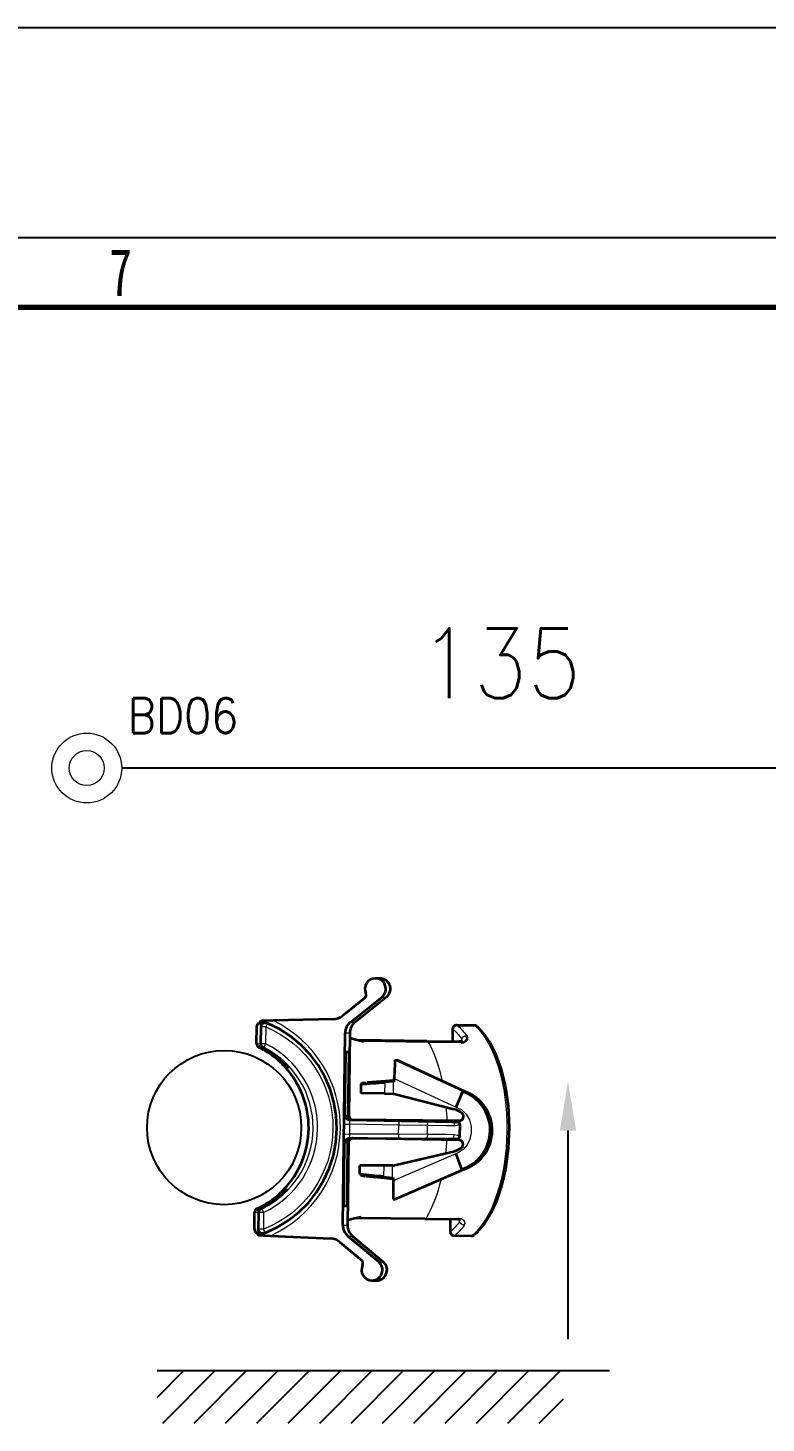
# Model space of a CAD drawing. Header units: inches. Extents: x 47316 to 59086, y 3141 to 11743.
# Drawn here: x 50911.3 to 50964.1, y 6359.1 to 6459 of the extents above; entities that cross this region are included whole.
import ezdxf

# ---------------------------------------------------------------- set-up
doc = ezdxf.new("R2010")
doc.units = ezdxf.units.IN
doc.header["$MEASUREMENT"] = 0
doc.styles.add('MtX_FangSong_GB2312', font='')
doc.styles.get("Standard").update_dxf_attribs({"font": ''})
doc.styles.get('MtX_FangSong_GB2312').set_extended_font_data('FangSong_GB2312')
doc.styles.get('Standard').set_extended_font_data('SimSun')
doc.linetypes.add('_VH_OTCON', pattern='A,0.0001,[7,VeSys.shx,S=0.1,R=0,X=0,Y=0],-0.4,[7,VeSys.shx,S=0.1,R=0,X=0,Y=0],-0.4,["X",Standard,S=1,R=0,X=-0.5,Y=-0.5],-0.0001,[7,VeSys.shx,S=0.1,R=0,X=0,Y=0],-0.4', length=1.2002)

msp = doc.modelspace()

# ---------------------------------------------------------------- linework, layer by layer
at = {"color": 0}
for p, q in [((55003.929, 6459.029), (50247.929, 6459.029)), ((50267.929, 6444.029), (54956.929, 6444.029)), ((50920.541, 6360.963, 0), (50922.453, 6362.875, 0)), ((50920.541, 6362.875, 0), (50952.906, 6362.875, 0)), ((50920.943, 6359.12, 0), (50924.698, 6362.875, 0)), ((50923.188, 6359.12, 0), (50926.943, 6362.875, 0)), ((50925.433, 6359.12, 0), (50929.188, 6362.875, 0)), ((50927.679, 6359.12, 0), (50931.433, 6362.875, 0)), ((50929.924, 6359.12, 0), (50933.678, 6362.875, 0)), ((50932.169, 6359.12, 0), (50935.923, 6362.875, 0)), ((50934.414, 6359.12, 0), (50938.168, 6362.875, 0)), ((50936.659, 6359.12, 0), (50940.413, 6362.875, 0)), ((50938.904, 6359.12, 0), (50942.658, 6362.875, 0)), ((50941.149, 6359.12, 0), (50944.903, 6362.875, 0)), ((50943.394, 6359.12, 0), (50947.149, 6362.875, 0)), ((50945.639, 6359.12, 0), (50949.394, 6362.875, 0)), ((50947.884, 6359.12, 0), (50949.63, 6360.866, 0))]:
    msp.add_line(p, q, dxfattribs=at)
at = {"color": 0, "lineweight": 70}
msp.add_line((50267.929, 6439.029), (54983.929, 6439.029), dxfattribs=at)
at = {"color": 0, "lineweight": 35, "ltscale": 0.008239}
for p, q in [((50936.491, 6390.962), (50936.161, 6390.966)), ((50935.905, 6369.34), (50936.235, 6369.337))]:
    msp.add_line(p, q, dxfattribs=at)
at = {"color": 0, "lineweight": 35, "ltscale": 0.044099}
msp.add_line((50935.387, 6389.54), (50934.008, 6388.44), dxfattribs=at)
at = {"color": 0, "lineweight": 35, "ltscale": 0.072079}
for p, q in [((50934.368, 6387.831), (50936.621, 6389.63)), ((50936.396, 6370.665), (50934.186, 6372.517))]:
    msp.add_line(p, q, dxfattribs=at)
at = {"color": 0, "lineweight": 35, "ltscale": 0.072019}
for p, q in [((50936.95, 6389.626), (50934.7, 6387.827)), ((50934.518, 6372.513), (50936.725, 6370.661))]:
    msp.add_line(p, q, dxfattribs=at)
at = {"color": 0, "lineweight": 13, "ltscale": 0.008222}
for p, q in [((50936.621, 6389.63), (50936.95, 6389.626)), ((50936.396, 6370.665), (50936.725, 6370.661))]:
    msp.add_line(p, q, dxfattribs=at)
at = {"color": 0, "lineweight": 35, "ltscale": 0.006213}
msp.add_line((50934.008, 6388.44), (50933.814, 6388.285), dxfattribs=at)
at = {"color": 0, "lineweight": 35, "ltscale": 0.030053}
for p, q in [((50927.659, 6386.293), (50927.673, 6387.495)), ((50927.502, 6373.012), (50927.516, 6374.214))]:
    msp.add_line(p, q, dxfattribs=at)
at = {"color": 0, "lineweight": 35}
for p, q in [((50927.673, 6387.494), (50927.696, 6387.607)), ((50927.696, 6387.607), (50927.753, 6387.702)), ((50927.753, 6387.702), (50927.905, 6387.783)), ((50927.905, 6387.783), (50927.951, 6387.789)), ((50927.971, 6387.611), (50927.949, 6387.499)), ((50928.029, 6387.704), (50927.971, 6387.611)), ((50928.117, 6387.765), (50928.029, 6387.704)), ((50928.23, 6387.787), (50928.117, 6387.765)), ((50929.272, 6387.343), (50928.408, 6387.763)), ((50930.081, 6386.822), (50929.272, 6387.343)), ((50943.41, 6387.535), (50943.902, 6387.016)), ((50930.822, 6386.209), (50930.081, 6386.822)), ((50931.485, 6385.512), (50930.822, 6386.209)), ((50934.32, 6386.715), (50934.66, 6386.603)), ((50934.66, 6386.603), (50935.246, 6386.474)), ((50935.246, 6386.474), (50935.3, 6386.464)), ((50942.286, 6386.382), (50942.486, 6386.408)), ((50942.486, 6386.408), (50942.637, 6386.485)), ((50942.637, 6386.485), (50942.708, 6386.566)), ((50942.733, 6386.762), (50942.682, 6386.865)), ((50942.708, 6386.566), (50942.741, 6386.662)), ((50942.741, 6386.662), (50942.733, 6386.762)), ((50943.902, 6387.016), (50944.344, 6386.368)), ((50944.344, 6386.368), (50944.777, 6385.501)), ((50932.061, 6384.741), (50931.485, 6385.512)), ((50944.777, 6385.501), (50945.133, 6384.517)), ((50932.542, 6383.906), (50932.061, 6384.741)), ((50937.537, 6384.843), (50937.512, 6383.796)), ((50937.551, 6385.075), (50937.537, 6384.843)), ((50937.556, 6385.102), (50937.551, 6385.075)), ((50937.557, 6385.104), (50937.556, 6385.102)), ((50937.559, 6385.106), (50937.557, 6385.104)), ((50945.133, 6384.517), (50945.44, 6383.284)), ((50932.921, 6383.021), (50932.542, 6383.906)), ((50935.14, 6383.384), (50935.184, 6383.458)), ((50935.184, 6383.458), (50935.269, 6383.487)), ((50935.269, 6383.487), (50935.508, 6383.507)), ((50945.44, 6383.284), (50945.652, 6381.831)), ((50933.192, 6382.097), (50932.921, 6383.021)), ((50941.945, 6381.752), (50942.317, 6382.657)), ((50942.317, 6382.657), (50942.409, 6382.861)), ((50942.409, 6382.861), (50942.412, 6382.866)), ((50942.412, 6382.866), (50942.413, 6382.867)), ((50943.151, 6382.581), (50942.562, 6382.865)), ((50943.559, 6382.265), (50943.151, 6382.581)), ((50943.891, 6381.892), (50943.559, 6382.265)), ((50933.351, 6381.147), (50933.192, 6382.097)), ((50933.397, 6380.184), (50933.351, 6381.147)), ((50944.217, 6381.324), (50943.891, 6381.892)), ((50944.41, 6380.702), (50944.217, 6381.324)), ((50945.652, 6381.831), (50945.728, 6380.316)), ((50933.329, 6379.223), (50933.397, 6380.184)), ((50942.15, 6380.665), (50942.106, 6380.693)), ((50942.168, 6380.641), (50942.15, 6380.665)), ((50942.197, 6380.524), (50942.168, 6380.641)), ((50944.469, 6380.053), (50944.41, 6380.702)), ((50945.728, 6380.316), (50945.666, 6378.793)), ((50933.147, 6378.277), (50933.329, 6379.223)), ((50942.092, 6379.47), (50942.112, 6379.478)), ((50942.112, 6379.478), (50942.147, 6379.509)), ((50942.147, 6379.509), (50942.181, 6379.587)), ((50942.181, 6379.587), (50942.186, 6379.637)), ((50944.187, 6378.789), (50944.394, 6379.406)), ((50944.394, 6379.406), (50944.469, 6380.053)), ((50932.854, 6377.36), (50933.147, 6378.277)), ((50941.905, 6378.414), (50942.257, 6377.492)), ((50943.507, 6377.864), (50943.848, 6378.229)), ((50943.848, 6378.229), (50944.187, 6378.789)), ((50945.666, 6378.793), (50945.468, 6377.316)), ((50932.455, 6376.484), (50932.854, 6377.36)), ((50942.257, 6377.492), (50942.334, 6377.312)), ((50942.334, 6377.312), (50942.345, 6377.291)), ((50942.345, 6377.291), (50942.347, 6377.289)), ((50942.496, 6377.287), (50943.091, 6377.558)), ((50943.091, 6377.558), (50943.507, 6377.864)), ((50945.468, 6377.316), (50945.192, 6376.115)), ((50931.954, 6375.661), (50932.455, 6376.484)), ((50935.064, 6376.944), (50935.106, 6376.869)), ((50935.106, 6376.869), (50935.19, 6376.839)), ((50935.19, 6376.839), (50935.429, 6376.813)), ((50937.425, 6376.476), (50937.422, 6375.666)), ((50931.36, 6374.904), (50931.954, 6375.661)), ((50937.422, 6375.666), (50937.433, 6375.209)), ((50937.433, 6375.209), (50937.438, 6375.171)), ((50937.438, 6375.171), (50937.439, 6375.168)), ((50937.439, 6375.168), (50937.44, 6375.167)), ((50937.44, 6375.167), (50937.441, 6375.166)), ((50945.192, 6376.115), (50944.827, 6375.022)), ((50929.924, 6373.627), (50930.68, 6374.223)), ((50930.68, 6374.223), (50931.36, 6374.904)), ((50944.827, 6375.022), (50944.404, 6374.106)), ((50929.104, 6373.126), (50929.924, 6373.627)), ((50934.47, 6373.723), (50934.166, 6373.637)), ((50934.89, 6373.816), (50934.47, 6373.723)), ((50943.914, 6373.33), (50943.414, 6372.76)), ((50944.404, 6374.106), (50943.914, 6373.33)), ((50927.502, 6373.013), (50927.521, 6372.899)), ((50927.521, 6372.899), (50927.577, 6372.803)), ((50927.577, 6372.803), (50927.726, 6372.718)), ((50927.726, 6372.718), (50927.772, 6372.711)), ((50927.797, 6372.888), (50927.777, 6373.001)), ((50927.852, 6372.793), (50927.797, 6372.888)), ((50927.939, 6372.731), (50927.852, 6372.793)), ((50928.051, 6372.707), (50927.939, 6372.731)), ((50928.229, 6372.726), (50929.104, 6373.126)), ((50943.414, 6372.76), (50943.233, 6372.598))]:
    msp.add_line(p, q, dxfattribs=at)
at = {"color": 0, "lineweight": 13, "ltscale": 0.037498}
for p, q in [((50927.933, 6386.289), (50927.951, 6387.789)), ((50927.772, 6372.711), (50927.79, 6374.211))]:
    msp.add_line(p, q, dxfattribs=at)
at = {"color": 0, "lineweight": 35, "ltscale": 0.030253}
for p, q in [((50927.949, 6387.499), (50927.934, 6386.289)), ((50927.791, 6374.211), (50927.777, 6373.001))]:
    msp.add_line(p, q, dxfattribs=at)
at = {"color": 0, "lineweight": 13, "ltscale": 0.030025}
for p, q in [((50927.934, 6386.289), (50927.949, 6387.49)), ((50927.993, 6387.49), (50927.979, 6386.289)), ((50928.315, 6387.486), (50928.301, 6386.285)), ((50927.777, 6373.01), (50927.791, 6374.211)), ((50927.835, 6374.21), (50927.821, 6373.009)), ((50928.157, 6374.206), (50928.143, 6373.005))]:
    msp.add_line(p, q, dxfattribs=at)
at = {"color": 0, "lineweight": 35, "ltscale": 0.000228151}
for p, q in [((50927.949, 6387.499), (50927.949, 6387.49)), ((50927.777, 6373.001), (50927.777, 6373.01))]:
    msp.add_line(p, q, dxfattribs=at)
at = {"color": 0, "lineweight": 13, "ltscale": 0.001106}
for p, q in [((50927.949, 6387.49), (50927.993, 6387.49)), ((50927.979, 6386.289), (50927.934, 6386.289)), ((50927.835, 6374.21), (50927.791, 6374.211)), ((50927.821, 6373.009), (50927.777, 6373.01))]:
    msp.add_line(p, q, dxfattribs=at)
at = {"color": 0, "lineweight": 35, "ltscale": 0.000637265}
msp.add_line((50927.976, 6387.79), (50927.951, 6387.789), dxfattribs=at)
at = {"color": 0, "lineweight": 35, "ltscale": 0.004156}
for p, q in [((50927.976, 6387.79), (50928.142, 6387.788)), ((50927.964, 6372.708), (50927.797, 6372.709))]:
    msp.add_line(p, q, dxfattribs=at)
at = {"color": 0, "lineweight": 13, "ltscale": 0.008048}
for p, q in [((50928.315, 6387.486), (50927.993, 6387.49)), ((50928.301, 6386.285), (50927.979, 6386.289)), ((50928.157, 6374.206), (50927.835, 6374.21)), ((50928.143, 6373.005), (50927.821, 6373.009))]:
    msp.add_line(p, q, dxfattribs=at)
at = {"color": 0, "lineweight": 35, "ltscale": 0.006971}
for p, q in [((50928.323, 6387.933), (50928.044, 6387.927)), ((50927.862, 6372.571), (50928.141, 6372.558))]:
    msp.add_line(p, q, dxfattribs=at)
at = {"color": 0, "lineweight": 35, "ltscale": 0.000492249}
msp.add_line((50928.105, 6387.76), (50928.087, 6387.767), dxfattribs=at)
at = {"color": 0, "lineweight": 13, "ltscale": 0.000886536}
msp.add_line((50928.087, 6387.767), (50928.122, 6387.767), dxfattribs=at)
at = {"color": 0, "lineweight": 13, "ltscale": 0.00121}
msp.add_line((50928.191, 6387.784), (50928.142, 6387.788), dxfattribs=at)
at = {"color": 0, "lineweight": 35, "ltscale": 0.000337306}
for p, q in [((50928.23, 6387.787), (50928.243, 6387.787)), ((50928.065, 6372.706), (50928.051, 6372.707))]:
    msp.add_line(p, q, dxfattribs=at)
at = {"color": 0, "lineweight": 35, "ltscale": 0.001331}
msp.add_line((50928.243, 6387.787), (50928.297, 6387.786), dxfattribs=at)
at = {"color": 0, "lineweight": 13, "ltscale": 0.003961}
for p, q in [((50928.262, 6387.787), (50928.323, 6387.933)), ((50928.083, 6372.706), (50928.141, 6372.558))]:
    msp.add_line(p, q, dxfattribs=at)
at = {"color": 0, "lineweight": 35, "ltscale": 0.012722}
msp.add_line((50928.832, 6387.945), (50928.323, 6387.933), dxfattribs=at)
at = {"color": 0, "lineweight": 35, "ltscale": 0.108055}
msp.add_line((50933.153, 6388.044), (50928.832, 6387.945), dxfattribs=at)
at = {"color": 0, "lineweight": 13, "ltscale": 0.008299}
for p, q in [((50934.368, 6387.831), (50934.7, 6387.827)), ((50934.186, 6372.517), (50934.518, 6372.513))]:
    msp.add_line(p, q, dxfattribs=at)
at = {"color": 0, "lineweight": 35, "ltscale": 0.021802}
for p, q in [((50941.676, 6387.328), (50941.666, 6386.456)), ((50941.515, 6373.719), (50941.504, 6372.847))]:
    msp.add_line(p, q, dxfattribs=at)
at = {"color": 0, "lineweight": 13, "ltscale": 0.000877762}
for p, q in [((50941.711, 6387.327), (50941.676, 6387.328)), ((50941.54, 6372.847), (50941.504, 6372.847))]:
    msp.add_line(p, q, dxfattribs=at)
at = {"color": 0, "lineweight": 13, "ltscale": 0.021802}
for p, q in [((50941.711, 6387.327), (50941.701, 6386.455)), ((50941.55, 6373.719), (50941.54, 6372.847))]:
    msp.add_line(p, q, dxfattribs=at)
at = {"color": 0, "lineweight": 35, "ltscale": 0.001131}
msp.add_line((50941.98, 6387.624), (50941.934, 6387.621), dxfattribs=at)
at = {"color": 0, "lineweight": 35, "ltscale": 0.030903}
for p, q in [((50941.98, 6387.624), (50943.216, 6387.609)), ((50941.801, 6372.543), (50943.037, 6372.529))]:
    msp.add_line(p, q, dxfattribs=at)
at = {"color": 0, "lineweight": 13, "ltscale": 0.030903}
for p, q in [((50943.268, 6387.587), (50942.032, 6387.602)), ((50943.09, 6372.55), (50941.854, 6372.564))]:
    msp.add_line(p, q, dxfattribs=at)
at = {"color": 0, "lineweight": 13, "ltscale": 0.006847}
for p, q in [((50927.659, 6386.293), (50927.933, 6386.289)), ((50927.516, 6374.214), (50927.79, 6374.211))]:
    msp.add_line(p, q, dxfattribs=at)
at = {"color": 0, "lineweight": 13}
for p, q in [((50927.829, 6386.049), (50927.933, 6386.289)), ((50927.824, 6386.025), (50927.825, 6386.031)), ((50927.825, 6386.021), (50927.824, 6386.025)), ((50927.825, 6386.031), (50927.829, 6386.049)), ((50927.826, 6386.02), (50927.825, 6386.021)), ((50929.028, 6385.255), (50929.026, 6385.25)), ((50929.026, 6385.25), (50929.027, 6385.248)), ((50929.037, 6385.274), (50929.028, 6385.255)), ((50929.117, 6385.388), (50929.037, 6385.274)), ((50929.27, 6385.269), (50929.744, 6384.841)), ((50929.744, 6384.841), (50929.964, 6384.599)), ((50929.964, 6384.599), (50929.968, 6384.593)), ((50929.968, 6384.593), (50929.969, 6384.59)), ((50933.918, 6380.53), (50933.937, 6381.175)), ((50933.937, 6381.175), (50933.943, 6381.224)), ((50933.943, 6381.224), (50933.944, 6381.228)), ((50933.944, 6381.229), (50933.945, 6381.23)), ((50933.944, 6381.228), (50933.944, 6381.229)), ((50941.945, 6381.752), (50942.338, 6381.553)), ((50942.338, 6381.553), (50942.647, 6381.254)), ((50942.647, 6381.254), (50942.883, 6380.832)), ((50939.78, 6380.732), (50939.799, 6380.728)), ((50939.799, 6380.728), (50939.833, 6380.699)), ((50939.833, 6380.699), (50939.854, 6380.663)), ((50939.854, 6380.663), (50939.882, 6380.57)), ((50939.882, 6380.57), (50939.893, 6380.431)), ((50941.652, 6380.7), (50941.7, 6380.685)), ((50941.7, 6380.685), (50941.742, 6380.643)), ((50941.742, 6380.643), (50941.787, 6380.539)), ((50941.787, 6380.539), (50941.803, 6380.398)), ((50941.926, 6380.406), (50941.803, 6380.398)), ((50942.113, 6380.465), (50941.926, 6380.406)), ((50942.197, 6380.524), (50942.113, 6380.465)), ((50942.883, 6380.832), (50943.001, 6380.357)), ((50943.001, 6380.357), (50943.009, 6379.903)), ((50933.911, 6379.243), (50933.91, 6379.827)), ((50933.917, 6379.14), (50933.911, 6379.243)), ((50939.781, 6379.488), (50939.766, 6379.486)), ((50939.8, 6379.499), (50939.781, 6379.488)), ((50939.834, 6379.54), (50939.8, 6379.499)), ((50939.862, 6379.611), (50939.834, 6379.54)), ((50939.885, 6379.784), (50939.862, 6379.611)), ((50941.638, 6379.473), (50941.686, 6379.487)), ((50941.686, 6379.487), (50941.729, 6379.529)), ((50941.729, 6379.529), (50941.776, 6379.631)), ((50941.776, 6379.631), (50941.796, 6379.771)), ((50942.066, 6379.717), (50941.796, 6379.771)), ((50942.186, 6379.637), (50942.066, 6379.717)), ((50942.919, 6379.458), (50942.73, 6379.052)), ((50943.009, 6379.903), (50942.919, 6379.458)), ((50933.919, 6379.128), (50933.917, 6379.14)), ((50933.92, 6379.126), (50933.919, 6379.128)), ((50942.08, 6378.479), (50941.905, 6378.414)), ((50942.45, 6378.719), (50942.08, 6378.479)), ((50942.73, 6379.052), (50942.45, 6378.719)), ((50928.908, 6375.226), (50928.908, 6375.225)), ((50928.908, 6375.225), (50928.908, 6375.222)), ((50928.908, 6375.222), (50928.91, 6375.216)), ((50928.91, 6375.216), (50928.918, 6375.199)), ((50928.918, 6375.199), (50928.995, 6375.083)), ((50929.151, 6375.199), (50929.635, 6375.615)), ((50929.635, 6375.615), (50929.809, 6375.794)), ((50929.809, 6375.794), (50929.86, 6375.852)), ((50929.86, 6375.852), (50929.865, 6375.858)), ((50929.865, 6375.86), (50929.865, 6375.861)), ((50929.865, 6375.858), (50929.865, 6375.86)), ((50927.687, 6374.478), (50927.688, 6374.481)), ((50927.688, 6374.472), (50927.687, 6374.478)), ((50927.688, 6374.481), (50927.689, 6374.482)), ((50927.692, 6374.452), (50927.688, 6374.472)), ((50927.79, 6374.211), (50927.692, 6374.452)), ((50928.008, 6374.478), (50928.009, 6374.478)), ((50928.009, 6374.478), (50928.012, 6374.476)), ((50928.012, 6374.476), (50928.025, 6374.459)), ((50928.025, 6374.459), (50928.156, 6374.206)), ((50942.322, 6373.746), (50942.137, 6373.778)), ((50942.512, 6373.611), (50942.322, 6373.746)), ((50942.561, 6373.521), (50942.512, 6373.611)), ((50942.522, 6373.286), (50942.575, 6373.422)), ((50942.575, 6373.422), (50942.561, 6373.521))]:
    msp.add_line(p, q, dxfattribs=at)
at = {"color": 0, "lineweight": 35, "ltscale": 0.344176}
msp.add_line((50933.829, 6373.295), (50933.992, 6387.061), dxfattribs=at)
at = {"color": 0, "lineweight": 13, "ltscale": 0.008311}
for p, q in [((50933.992, 6387.061), (50934.324, 6387.057)), ((50933.829, 6373.295), (50934.161, 6373.291))]:
    msp.add_line(p, q, dxfattribs=at)
at = {"color": 0, "lineweight": 35, "ltscale": 0.149036}
for p, q in [((50934.324, 6387.057), (50934.254, 6381.096)), ((50934.232, 6379.252), (50934.161, 6373.291))]:
    msp.add_line(p, q, dxfattribs=at)
at = {"color": 0, "lineweight": 35, "ltscale": 0.122401}
msp.add_line((50939.847, 6386.477), (50934.951, 6386.535), dxfattribs=at)
at = {"color": 0, "lineweight": 13, "ltscale": 0.115887}
for p, q in [((50935.3, 6386.464), (50939.935, 6386.41)), ((50935.15, 6373.861), (50939.785, 6373.806))]:
    msp.add_line(p, q, dxfattribs=at)
at = {"color": 0, "lineweight": 35, "ltscale": 0.058783}
for p, q in [((50939.847, 6386.477), (50942.198, 6386.449)), ((50939.696, 6373.741), (50942.047, 6373.713))]:
    msp.add_line(p, q, dxfattribs=at)
at = {"color": 0, "lineweight": 13, "ltscale": 0.058783}
for p, q in [((50939.935, 6386.41), (50942.286, 6386.382)), ((50939.785, 6373.806), (50942.137, 6373.778))]:
    msp.add_line(p, q, dxfattribs=at)
at = {"color": 0, "lineweight": 35, "ltscale": 0.004709}
msp.add_line((50942.383, 6386.486), (50942.198, 6386.449), dxfattribs=at)
at = {"color": 0, "lineweight": 35, "ltscale": 0.000508824}
msp.add_line((50928.101, 6386.017), (50928.083, 6386.027), dxfattribs=at)
at = {"color": 0, "lineweight": 13, "ltscale": 0.001105}
for p, q in [((50928.145, 6386.017), (50928.101, 6386.017)), ((50928.009, 6374.478), (50927.965, 6374.479))]:
    msp.add_line(p, q, dxfattribs=at)
at = {"color": 0, "lineweight": 35, "ltscale": 0.111205}
for p, q in [((50934.011, 6385.678), (50933.958, 6381.23)), ((50933.933, 6379.126), (50933.88, 6374.678)), ((50934.142, 6374.675), (50934.195, 6379.123))]:
    msp.add_line(p, q, dxfattribs=at)
at = {"color": 0, "lineweight": 35, "ltscale": 0.006544}
for p, q in [((50934.273, 6385.674), (50934.011, 6385.678)), ((50933.88, 6374.678), (50934.142, 6374.675))]:
    msp.add_line(p, q, dxfattribs=at)
at = {"color": 0, "lineweight": 35, "ltscale": 0.113654}
msp.add_line((50934.219, 6381.129), (50934.273, 6385.674), dxfattribs=at)
at = {"color": 0, "lineweight": 13, "ltscale": 0.009345}
msp.add_line((50929.637, 6384.803), (50929.444, 6385.123), dxfattribs=at)
at = {"color": 0, "lineweight": 35, "ltscale": 0.003667}
for p, q in [((50929.639, 6384.945), (50929.637, 6384.799)), ((50929.529, 6375.66), (50929.527, 6375.514))]:
    msp.add_line(p, q, dxfattribs=at)
at = {"color": 0, "lineweight": 13, "ltscale": 0.003759}
msp.add_line((50929.637, 6384.799), (50929.787, 6384.797), dxfattribs=at)
at = {"color": 0, "lineweight": 13, "ltscale": 0.006339}
for p, q in [((50929.715, 6384.593), (50929.969, 6384.59)), ((50929.612, 6375.864), (50929.865, 6375.861))]:
    msp.add_line(p, q, dxfattribs=at)
at = {"color": 0, "lineweight": 35, "ltscale": 0.003772}
for p, q in [((50937.559, 6385.106), (50937.709, 6385.104)), ((50937.441, 6375.166), (50937.592, 6375.164))]:
    msp.add_line(p, q, dxfattribs=at)
at = {"color": 0, "lineweight": 13, "ltscale": 0.133646}
for p, q in [((50942.413, 6382.867), (50937.559, 6385.106)), ((50937.441, 6375.166), (50942.347, 6377.289))]:
    msp.add_line(p, q, dxfattribs=at)
at = {"color": 0, "lineweight": 13, "ltscale": 0.133596}
for p, q in [((50937.709, 6385.104), (50942.562, 6382.865)), ((50942.496, 6377.287), (50937.592, 6375.164))]:
    msp.add_line(p, q, dxfattribs=at)
at = {"color": 0, "lineweight": 35, "ltscale": 0.133598}
msp.add_line((50942.562, 6382.865), (50937.71, 6385.104), dxfattribs=at)
at = {"color": 0, "lineweight": 35, "ltscale": 0.015989}
msp.add_line((50935.113, 6383.392), (50935.105, 6382.752), dxfattribs=at)
at = {"color": 0, "lineweight": 35, "ltscale": 0.033154}
msp.add_line((50936.881, 6383.616), (50935.559, 6383.511), dxfattribs=at)
at = {"color": 0, "lineweight": 13, "ltscale": 0.020003}
for p, q in [((50936.822, 6383.517), (50936.813, 6382.717)), ((50936.752, 6377.572), (50936.742, 6376.772))]:
    msp.add_line(p, q, dxfattribs=at)
at = {"color": 0, "lineweight": 13, "ltscale": 0.016074}
for p, q in [((50936.822, 6383.517), (50937.464, 6383.56)), ((50937.383, 6376.713), (50936.742, 6376.772))]:
    msp.add_line(p, q, dxfattribs=at)
at = {"color": 0, "lineweight": 35, "ltscale": 0.014477}
for p, q in [((50937.458, 6383.66), (50936.881, 6383.616)), ((50936.798, 6376.672), (50937.375, 6376.614))]:
    msp.add_line(p, q, dxfattribs=at)
at = {"color": 0, "lineweight": 13, "ltscale": 0.021418}
for p, q in [((50937.454, 6382.703), (50937.464, 6383.56)), ((50937.383, 6376.713), (50937.393, 6377.57))]:
    msp.add_line(p, q, dxfattribs=at)
at = {"color": 0, "lineweight": 35, "ltscale": 0.001373}
for p, q in [((50937.513, 6383.664), (50937.458, 6383.66)), ((50937.375, 6376.614), (50937.429, 6376.609))]:
    msp.add_line(p, q, dxfattribs=at)
at = {"color": 0, "lineweight": 13, "ltscale": 0.001132}
for p, q in [((50937.464, 6383.56), (50937.509, 6383.563)), ((50937.428, 6376.709), (50937.383, 6376.713))]:
    msp.add_line(p, q, dxfattribs=at)
at = {"color": 0, "lineweight": 35, "ltscale": 0.005825}
for p, q in [((50937.509, 6383.563), (50937.512, 6383.796)), ((50937.428, 6376.709), (50937.425, 6376.476))]:
    msp.add_line(p, q, dxfattribs=at)
at = {"color": 0, "lineweight": 13, "ltscale": 0.122034}
for p, q in [((50937.512, 6383.796), (50941.945, 6381.752)), ((50941.905, 6378.414), (50937.425, 6376.476))]:
    msp.add_line(p, q, dxfattribs=at)
at = {"color": 0, "lineweight": 35, "ltscale": 0.042703}
for p, q in [((50936.813, 6382.717), (50935.105, 6382.753)), ((50936.752, 6377.572), (50935.044, 6377.577))]:
    msp.add_line(p, q, dxfattribs=at)
at = {"color": 0, "lineweight": 35, "ltscale": 0.016024}
for p, q in [((50936.813, 6382.717), (50937.454, 6382.703)), ((50937.393, 6377.57), (50936.752, 6377.572))]:
    msp.add_line(p, q, dxfattribs=at)
at = {"color": 0, "lineweight": 35, "ltscale": 0.001128}
for p, q in [((50937.454, 6382.703), (50937.499, 6382.702)), ((50937.393, 6377.57), (50937.438, 6377.57))]:
    msp.add_line(p, q, dxfattribs=at)
at = {"color": 0, "lineweight": 35, "ltscale": 0.110492}
for p, q in [((50937.499, 6382.702), (50941.778, 6381.597)), ((50937.438, 6377.57), (50941.742, 6378.574))]:
    msp.add_line(p, q, dxfattribs=at)
at = {"color": 0, "lineweight": 35, "ltscale": 0.003716}
for p, q in [((50942.413, 6382.867), (50942.562, 6382.865)), ((50942.347, 6377.289), (50942.496, 6377.287))]:
    msp.add_line(p, q, dxfattribs=at)
at = {"color": 0, "lineweight": 13, "ltscale": 0.000325775}
for p, q in [((50933.945, 6381.23), (50933.958, 6381.23)), ((50934.22, 6381.227), (50934.233, 6381.226)), ((50933.933, 6379.126), (50933.92, 6379.126)), ((50934.208, 6379.123), (50934.195, 6379.123))]:
    msp.add_line(p, q, dxfattribs=at)
at = {"color": 0, "lineweight": 35, "ltscale": 0.002448}
msp.add_line((50934.22, 6381.227), (50934.219, 6381.129), dxfattribs=at)
at = {"color": 0, "lineweight": 13, "ltscale": 0.017589}
for p, q in [((50933.91, 6379.827), (50933.918, 6380.53)), ((50934.318, 6379.822), (50934.327, 6380.525))]:
    msp.add_line(p, q, dxfattribs=at)
at = {"color": 0, "lineweight": 13, "ltscale": 0.010206}
for p, q in [((50933.918, 6380.53), (50934.327, 6380.525)), ((50933.91, 6379.827), (50934.318, 6379.822))]:
    msp.add_line(p, q, dxfattribs=at)
at = {"color": 0, "lineweight": 13, "ltscale": 0.006232}
for p, q in [((50934.219, 6381.129), (50933.969, 6381.13)), ((50933.947, 6379.225), (50934.196, 6379.221))]:
    msp.add_line(p, q, dxfattribs=at)
at = {"color": 0, "lineweight": 35, "ltscale": 0.00111}
msp.add_line((50934.211, 6380.855), (50934.213, 6380.899), dxfattribs=at)
at = {"color": 0, "lineweight": 35, "ltscale": 0.005739}
for p, q in [((50934.213, 6380.899), (50934.219, 6381.129)), ((50934.219, 6381.129), (50934.213, 6380.899))]:
    msp.add_line(p, q, dxfattribs=at)
at = {"color": 0, "lineweight": 13, "ltscale": 0.000304417}
for p, q in [((50934.231, 6381.128), (50934.219, 6381.129)), ((50934.196, 6379.221), (50934.208, 6379.221))]:
    msp.add_line(p, q, dxfattribs=at)
at = {"color": 0, "lineweight": 35, "ltscale": 0.196461}
msp.add_line((50942.163, 6380.777), (50934.305, 6380.829), dxfattribs=at)
at = {"color": 0, "lineweight": 13, "ltscale": 0.087511}
for p, q in [((50937.827, 6380.465), (50934.327, 6380.525)), ((50937.819, 6379.799), (50934.318, 6379.822))]:
    msp.add_line(p, q, dxfattribs=at)
at = {"color": 0, "lineweight": 13, "ltscale": 0.087512}
for p, q in [((50937.838, 6380.765), (50934.338, 6380.825)), ((50937.823, 6379.498), (50934.323, 6379.522))]:
    msp.add_line(p, q, dxfattribs=at)
at = {"color": 0, "lineweight": 13, "ltscale": 0.000522232}
for p, q in [((50934.338, 6380.825), (50934.359, 6380.825)), ((50934.344, 6379.521), (50934.323, 6379.522))]:
    msp.add_line(p, q, dxfattribs=at)
at = {"color": 0, "lineweight": 35, "ltscale": 0.182573}
msp.add_line((50934.351, 6380.825), (50941.652, 6380.7), dxfattribs=at)
at = {"color": 0, "lineweight": 13, "ltscale": 0.016673}
msp.add_line((50937.819, 6379.799), (50937.827, 6380.465), dxfattribs=at)
at = {"color": 0, "lineweight": 13, "ltscale": 0.051663}
for p, q in [((50939.893, 6380.431), (50937.827, 6380.465)), ((50939.885, 6379.784), (50937.819, 6379.799))]:
    msp.add_line(p, q, dxfattribs=at)
at = {"color": 0, "lineweight": 13, "ltscale": 0.048563}
for p, q in [((50939.78, 6380.732), (50937.838, 6380.765)), ((50939.766, 6379.486), (50937.823, 6379.498))]:
    msp.add_line(p, q, dxfattribs=at)
at = {"color": 0, "lineweight": 13, "ltscale": 0.020581}
for p, q in [((50940.603, 6380.718), (50939.78, 6380.732)), ((50940.589, 6379.48), (50939.766, 6379.486))]:
    msp.add_line(p, q, dxfattribs=at)
at = {"color": 0, "lineweight": 13, "ltscale": 0.016167}
msp.add_line((50939.885, 6379.784), (50939.893, 6380.431), dxfattribs=at)
at = {"color": 0, "lineweight": 13, "ltscale": 0.033016}
for p, q in [((50941.213, 6380.408), (50939.893, 6380.431)), ((50941.206, 6379.775), (50939.885, 6379.784))]:
    msp.add_line(p, q, dxfattribs=at)
at = {"color": 0, "lineweight": 13, "ltscale": 0.02623}
for p, q in [((50941.652, 6380.7), (50940.603, 6380.718)), ((50941.638, 6379.473), (50940.589, 6379.48))]:
    msp.add_line(p, q, dxfattribs=at)
at = {"color": 0, "lineweight": 13, "ltscale": 0.01475}
for p, q in [((50941.803, 6380.398), (50941.213, 6380.408)), ((50941.796, 6379.771), (50941.206, 6379.775))]:
    msp.add_line(p, q, dxfattribs=at)
at = {"color": 0, "lineweight": 35, "ltscale": 0.011343}
for p, q in [((50941.652, 6380.7), (50942.106, 6380.693)), ((50941.638, 6379.473), (50942.092, 6379.47))]:
    msp.add_line(p, q, dxfattribs=at)
at = {"color": 0, "lineweight": 35, "ltscale": 0.022179}
msp.add_line((50942.197, 6380.524), (50942.186, 6379.637), dxfattribs=at)
at = {"color": 0, "lineweight": 35, "ltscale": 0.19646}
msp.add_line((50942.147, 6379.384), (50934.289, 6379.518), dxfattribs=at)
at = {"color": 0, "lineweight": 35, "ltscale": 0.182572}
msp.add_line((50934.335, 6379.521), (50941.638, 6379.473), dxfattribs=at)
msp.add_line((50949.941, 6380.072), (50949.941, 6365.124))
at = {"color": 0, "lineweight": 35, "ltscale": 0.01599}
msp.add_line((50935.036, 6376.937), (50935.044, 6377.577), dxfattribs=at)
at = {"color": 0, "lineweight": 35, "ltscale": 0.133597}
msp.add_line((50942.496, 6377.287), (50937.592, 6375.164), dxfattribs=at)
at = {"color": 0, "lineweight": 35, "ltscale": 0.033163}
msp.add_line((50935.479, 6376.808), (50936.798, 6376.672), dxfattribs=at)
at = {"color": 0, "lineweight": 35, "ltscale": 0.023376}
msp.add_line((50929.841, 6375.83), (50929.151, 6375.199), dxfattribs=at)
at = {"color": 0, "lineweight": 13, "ltscale": 0.00376}
msp.add_line((50929.529, 6375.66), (50929.679, 6375.659), dxfattribs=at)
at = {"color": 0, "lineweight": 35, "ltscale": 2.8661e-05}
msp.add_line((50927.963, 6374.478), (50927.964, 6374.479), dxfattribs=at)
at = {"color": 0, "lineweight": 35, "ltscale": 0.122277}
msp.add_line((50939.696, 6373.741), (50934.805, 6373.799), dxfattribs=at)
at = {"color": 0, "lineweight": 35, "ltscale": 0.006598}
msp.add_line((50935.15, 6373.861), (50934.89, 6373.816), dxfattribs=at)
at = {"color": 0, "lineweight": 35, "ltscale": 0.000636089}
msp.add_line((50927.772, 6372.711), (50927.797, 6372.71), dxfattribs=at)
at = {"color": 0, "lineweight": 35, "ltscale": 0.000487148}
msp.add_line((50927.927, 6372.737), (50927.909, 6372.73), dxfattribs=at)
at = {"color": 0, "lineweight": 13, "ltscale": 0.000878525}
msp.add_line((50927.944, 6372.729), (50927.909, 6372.73), dxfattribs=at)
at = {"color": 0, "lineweight": 13, "ltscale": 0.001215}
msp.add_line((50927.964, 6372.708), (50928.012, 6372.711), dxfattribs=at)
at = {"color": 0, "lineweight": 35, "ltscale": 0.001327}
msp.add_line((50928.118, 6372.706), (50928.065, 6372.706), dxfattribs=at)
at = {"color": 0, "lineweight": 35, "ltscale": 0.000634946}
msp.add_line((50928.118, 6372.706), (50928.143, 6372.706), dxfattribs=at)
at = {"color": 0, "lineweight": 35, "ltscale": 0.012735}
msp.add_line((50928.141, 6372.558), (50928.649, 6372.535), dxfattribs=at)
at = {"color": 0, "lineweight": 35, "ltscale": 0.108043}
msp.add_line((50928.649, 6372.535), (50932.966, 6372.333), dxfattribs=at)
at = {"color": 0, "lineweight": 35, "ltscale": 0.050312}
msp.add_line((50933.622, 6372.077), (50935.164, 6370.784), dxfattribs=at)
at = {"color": 0, "linetype": '_VH_OTCON', "ltscale": 5}
msp.add_lwpolyline([(50970.929, 6386.029), (50970.929, 6406.029), (50917.998, 6406.029)], dxfattribs=at)
at = {"color": 0, "linetype": 'Continuous', "lineweight": 15}
for radius in [2.5, 1.25]:
    msp.add_circle((50915.498, 6406.029), radius, dxfattribs=at)
at = {"color": 0}
msp.add_circle((50925.334, 6380.28), 5.521, dxfattribs=at)
at = {"color": 0, "lineweight": 35}
for centre, radius, start, end in [((50936.152, 6390.216), 0.75, 89.30259, 204.84384), ((50936.152, 6390.216), 0.75, 308.61296, 89.32589), ((50936.482, 6390.213), 0.749, 24.80417, 89.30546), ((50936.481, 6390.212), 0.751, 308.6683, 24.82752), ((50935.199, 6389.775), 0.3, 308.60524, 24.85328), ((50933.127, 6389.145), 1.101, 271.31905, 308.60961), ((50928.05, 6387.724), 0.203, 91.64644, 167.16006), ((50927.972, 6387.489), 0.301, 67.56323, 89.2497), ((50928.289, 6387.472), 0.315, 67.86909, 88.61698), ((50934.992, 6387.049), 1, 128.6076, 179.3183), ((50935.325, 6387.046), 1, 128.66123, 179.32908), ((50941.976, 6387.324), 0.3, 97.96959, 179.321), ((50943.212, 6387.309), 0.3, 48.8491, 89.321), ((50927.959, 6386.289), 0.3, 179.32076, 227.58579), ((50928.234, 6386.286), 0.3, 179.321, 239.74644), ((50924.988, 6380.286), 6.398, 50.84953, 63.66534), ((50925.265, 6380.295), 6.386, 51.15791, 63.63216), ((50925.065, 6380.379), 6.277, 45.25359, 50.86566), ((50926.091, 6381.266), 5.111, 41.07756, 51.55047), ((50925.202, 6380.515), 6.084, 42.37492, 45.26741), ((50929.937, 6384.795), 0.3, 179.32212, 222.32075), ((50924.983, 6380.284), 6.4, 359.321, 42.32187), ((50920.334, 6599.296), 216.408, 273.91581, 274.36965), ((50941.419, 6380.089), 2.95, 288.33289, 70.30911), ((50941.567, 6380.088), 2.951, 288.34845, 70.29355), ((50934.631, 6381.218), 0.396, 187.85409, 260.37996), ((50941.389, 6380.09), 1.556, 51.81551, 75.51133), ((50942.165, 6381.077), 0.3, 269.62862, 51.81594), ((50924.983, 6380.284), 6.4, 316.32013, 359.321), ((50934.362, 6381.231), 0.406, 194.20712, 269.58361), ((50934.618, 6381.217), 0.396, 192.92199, 259.51337), ((50934.333, 6379.121), 0.4, 165.14825, 179.32106), ((50934.337, 6379.115), 0.406, 89.05875, 164.43457), ((50927.575, 6379.325), 6.622, 359.09914, 1.47404), ((50934.593, 6379.123), 0.396, 99.15746, 165.73116), ((50934.606, 6379.122), 0.396, 98.27368, 170.78797), ((50942.141, 6379.084), 0.3, 306.82623, 89.01326), ((50941.389, 6380.089), 1.556, 283.13072, 306.82644), ((50915.895, 6169.191), 208.625, 84.2649, 84.72721), ((50924.988, 6380.282), 6.398, 294.97666, 307.79248), ((50925.264, 6380.266), 6.386, 295.00987, 307.49301), ((50925.081, 6380.166), 6.249, 307.76263, 313.40197), ((50925.182, 6380.065), 6.106, 313.36991, 316.24952), ((50929.829, 6375.657), 0.3, 136.32125, 179.31988), ((50927.816, 6374.21), 0.3, 131.05621, 179.32124), ((50928.091, 6374.207), 0.3, 115.22499, 179.32099), ((50934.829, 6373.284), 1, 179.3237, 230.0344), ((50935.162, 6373.279), 1, 179.31292, 229.98077), ((50942.049, 6373.377), 0.336, 52.74643, 90.24475), ((50927.873, 6372.774), 0.203, 191.27577, 267.00608), ((50927.801, 6373.009), 0.3, 269.32177, 291.10603), ((50928.109, 6373.054), 0.35, 275.57961, 290.10746), ((50932.915, 6371.233), 1.101, 50.03239, 87.32296), ((50941.805, 6372.843), 0.3, 179.33048, 192.16636), ((50941.804, 6372.843), 0.3, 192.17015, 269.321), ((50943.04, 6372.829), 0.3, 269.321, 309.7929), ((50934.972, 6370.554), 0.3, 333.78872, 50.03676), ((50935.914, 6370.09), 0.75, 153.79816, 269.33941), ((50935.914, 6370.09), 0.75, 269.32384, 50.03676), ((50936.242, 6370.087), 0.751, 333.81448, 49.97371), ((50936.243, 6370.086), 0.749, 269.33654, 333.83783)]:
    msp.add_arc(centre, radius, start, end, dxfattribs=at)
at = {"color": 0, "lineweight": 13}
for centre, radius, start, end in [((50928.293, 6387.487), 0.3, 89.21551, 179.24289), ((50925.155, 6380.282), 8.499, 294.27652, 64.36382), ((50928.234, 6386.286), 0.3, 179.31416, 243.65414), ((50928.279, 6386.285), 0.3, 179.32187, 243.64234), ((50925.316, 6380.28), 6.706, 295.07035, 63.57166), ((50942.213, 6386.507), 0.166, 350.97528, 41.37088), ((50925.265, 6380.295), 6.386, 51.15627, 63.63082), ((50925.299, 6380.284), 6.401, 359.29322, 63.59227), ((50934.633, 6381.222), 0.4, 179.31209, 260.09684), ((50933.953, 6381.167), 0.286, 357.39781, 12.05363), ((50925.299, 6380.277), 6.401, 295.0497, 359.34879), ((50941.933, 6380.482), 4.107, 176.0391, 180.22696), ((50934.32, 6379.122), 0.4, 89.63236, 179.33221), ((50933.929, 6379.189), 0.287, 346.59847, 1.22874), ((50941.924, 6379.685), 4.107, 178.41504, 182.60266), ((50925.264, 6380.266), 6.386, 295.01119, 307.48572), ((50924.255, 6378.797), 6.138, 325.68622, 329.23171), ((50928.091, 6374.207), 0.3, 114.98786, 179.32784), ((50928.135, 6374.207), 0.3, 114.99088, 179.32891), ((50934.751, 6375.157), 1.356, 273.09383, 287.11476), ((50942.026, 6373.653), 0.192, 324.43614, 4.18096), ((50928.12, 6373.006), 0.299, 179.32125, 223.59025), ((50928.122, 6373.007), 0.301, 223.49553, 269.21145)]:
    msp.add_arc(centre, radius, start, end, dxfattribs=at)
at = {"color": 0, "lineweight": 13, "extrusion": (0, 0, -1)}
for centre, major_axis, ratio, start_param, end_param in [((50925.334, 6380.28), (-0.092, -7.799), 0.998139, 3.522639, 5.902328), ((50928.293, 6387.486), (-0.115, -0.277), 0.068407, 3.129402, 4.684947), ((50941.976, 6387.324), (-0.197, -0.226), 0.819653, 0.960578, 2.531374), ((50940.264, 6380.103), (0.092, 7.799), 0.469472, 0.380942, 0.576635), ((50941.976, 6387.324), (0.004, 0.3), 0.469472, 6.283185, 6.664127), ((50940.529, 6380.1), (0.096, 8.099), 0.469472, 0.380942, 0.576635), ((50941.765, 6380.085), (-0.096, -8.099), 0.469472, 3.522534, 5.902244), ((50943.212, 6387.309), (-0.004, -0.3), 0.469472, 3.141593, 3.522534), ((50943.212, 6387.309), (0.197, 0.226), 0.819653, 5.672967, 6.283281), ((50928.278, 6386.285), (0.133, 0.269), 0.066432, 1.53885, 3.127402), ((50939.844, 6386.177), (0.004, 0.3), 0.469472, 0, 0.679244), ((50937.471, 6380.136), (-0.096, -8.099), 0.469472, 3.820837, 4.262945), ((50942.195, 6386.149), (0.004, 0.3), 0.469472, 6.28316, 6.962429), ((50942.636, 6386.144), (0.009, 0.8), 0.469472, 5.1068, 5.340329), ((50942.603, 6386.615), (-0.245, -0.173), 0.740177, 0.772866, 2.343662), ((50930.19, 6384.792), (-0.004, -0.3), 0.99958, 0.820289, 0.997663), ((50936.888, 6383.516), (0.0077, -0.0997), 0.656902, 1.629497, 3.144619), ((50937.466, 6383.56), (0.0075, -0.0997), 0.017386, 1.572318, 3.143874), ((50934.345, 6381.225), (0.005, 0.4), 0.999657, 3.146829, 4.712389), ((50937.471, 6380.136), (-0.096, -8.099), 0.469472, 4.507186, 4.626847), ((50934.333, 6380.525), (0.005, 0.3), 0.020942, 4.712279, 6.283048), ((50934.608, 6379.118), (-0.005, -0.4), 0.999657, 1.570796, 2.980628), ((50934.325, 6379.822), (0.002, 0.3), 0.020942, 3.14173, 4.712499), ((50937.471, 6380.136), (-0.096, -8.099), 0.469472, 4.797931, 4.917592), ((50936.808, 6376.771), (-0.0101, -0.0995), 0.656902, 6.280159, 7.795281), ((50937.384, 6376.713), (0.0099, 0.0995), 0.017386, 3.139311, 4.710868), ((50937.471, 6380.136), (-0.096, -8.099), 0.469472, 5.161833, 5.603941), ((50930.082, 6375.654), (-0.004, -0.3), 0.99958, 2.147068, 2.321303), ((50939.7, 6374.041), (0.004, 0.3), 0.469472, 2.462348, 3.141592), ((50940.264, 6380.103), (0.092, 7.799), 0.469472, 2.564958, 2.760651), ((50940.529, 6380.1), (0.096, 8.099), 0.469472, 2.564958, 2.760651), ((50942.051, 6374.013), (0.004, 0.3), 0.469472, 2.462348, 3.141592), ((50942.492, 6374.007), (0.009, 0.8), 0.469472, 4.084449, 4.310995), ((50942.448, 6373.538), (-0.241, 0.178), 0.740177, 3.939523, 5.510319), ((50928.121, 6373.006), (-0.108, 0.28), 0.068407, 1.598238, 3.153783), ((50941.804, 6372.843), (-0.192, 0.231), 0.819653, 3.751811, 5.322608), ((50941.804, 6372.843), (0.004, 0.3), 0.469472, 2.760651, 3.141593), ((50943.04, 6372.829), (-0.004, -0.3), 0.469472, 5.902244, 6.283185), ((50943.04, 6372.829), (0.192, -0.231), 0.819653, 6.28309, 6.893404)]:
    msp.add_ellipse(centre, major_axis=major_axis, ratio=ratio, start_param=start_param, end_param=end_param, dxfattribs=at)
at = {"color": 0, "lineweight": 35, "extrusion": (0, 0, -1)}
for centre, major_axis, ratio, start_param, end_param in [((50927.959, 6386.289), (-0.004, -0.3), 0.999993, 0.447638, 0.728428), ((50934.358, 6381.225), (-0.005, -0.4), 0.999657, 1.323352, 1.570796), ((50934.62, 6381.222), (0.005, 0.4), 0.999657, 4.464945, 4.712389), ((50934.595, 6379.118), (0.005, 0.4), 0.999657, 4.712389, 4.959833), ((50927.816, 6374.21), (0.004, 0.3), 0.999993, 5.554583, 5.835373)]:
    msp.add_ellipse(centre, major_axis=major_axis, ratio=ratio, start_param=start_param, end_param=end_param, dxfattribs=at)
msp.add_solid([(50949.358, 6380.072), (50949.941, 6383.572), (50950.525, 6380.072)])

# ---------------------------------------------------------------- texts
at = {"style": 'MtX_FangSong_GB2312', "width": 0.7}
msp.add_text('7', height=3.4, dxfattribs=at).set_placement((50917.112, 6439.829))
at = {"color": 7, "linetype": '_VH_OTCON', "lineweight": 18, "ltscale": 5, "insert": (50939.321, 6416.029), "char_height": 5, "width": 12.85714, "attachment_point": 1}
msp.add_mtext('\\Fromans.shx;\\W0.9000000000;\\T1.0000000000;\\o\\l135', dxfattribs=at)
at = {"color": 21, "linetype": 'Continuous', "lineweight": 15, "insert": (50918.426, 6411.029), "char_height": 2.5, "width": 8.78571, "attachment_point": 1}
msp.add_mtext('\\Fromans.shx;\\W0.9000000000;\\T1.0000000000;\\o\\lBD06', dxfattribs=at)

doc.saveas('drawing.dxf')
